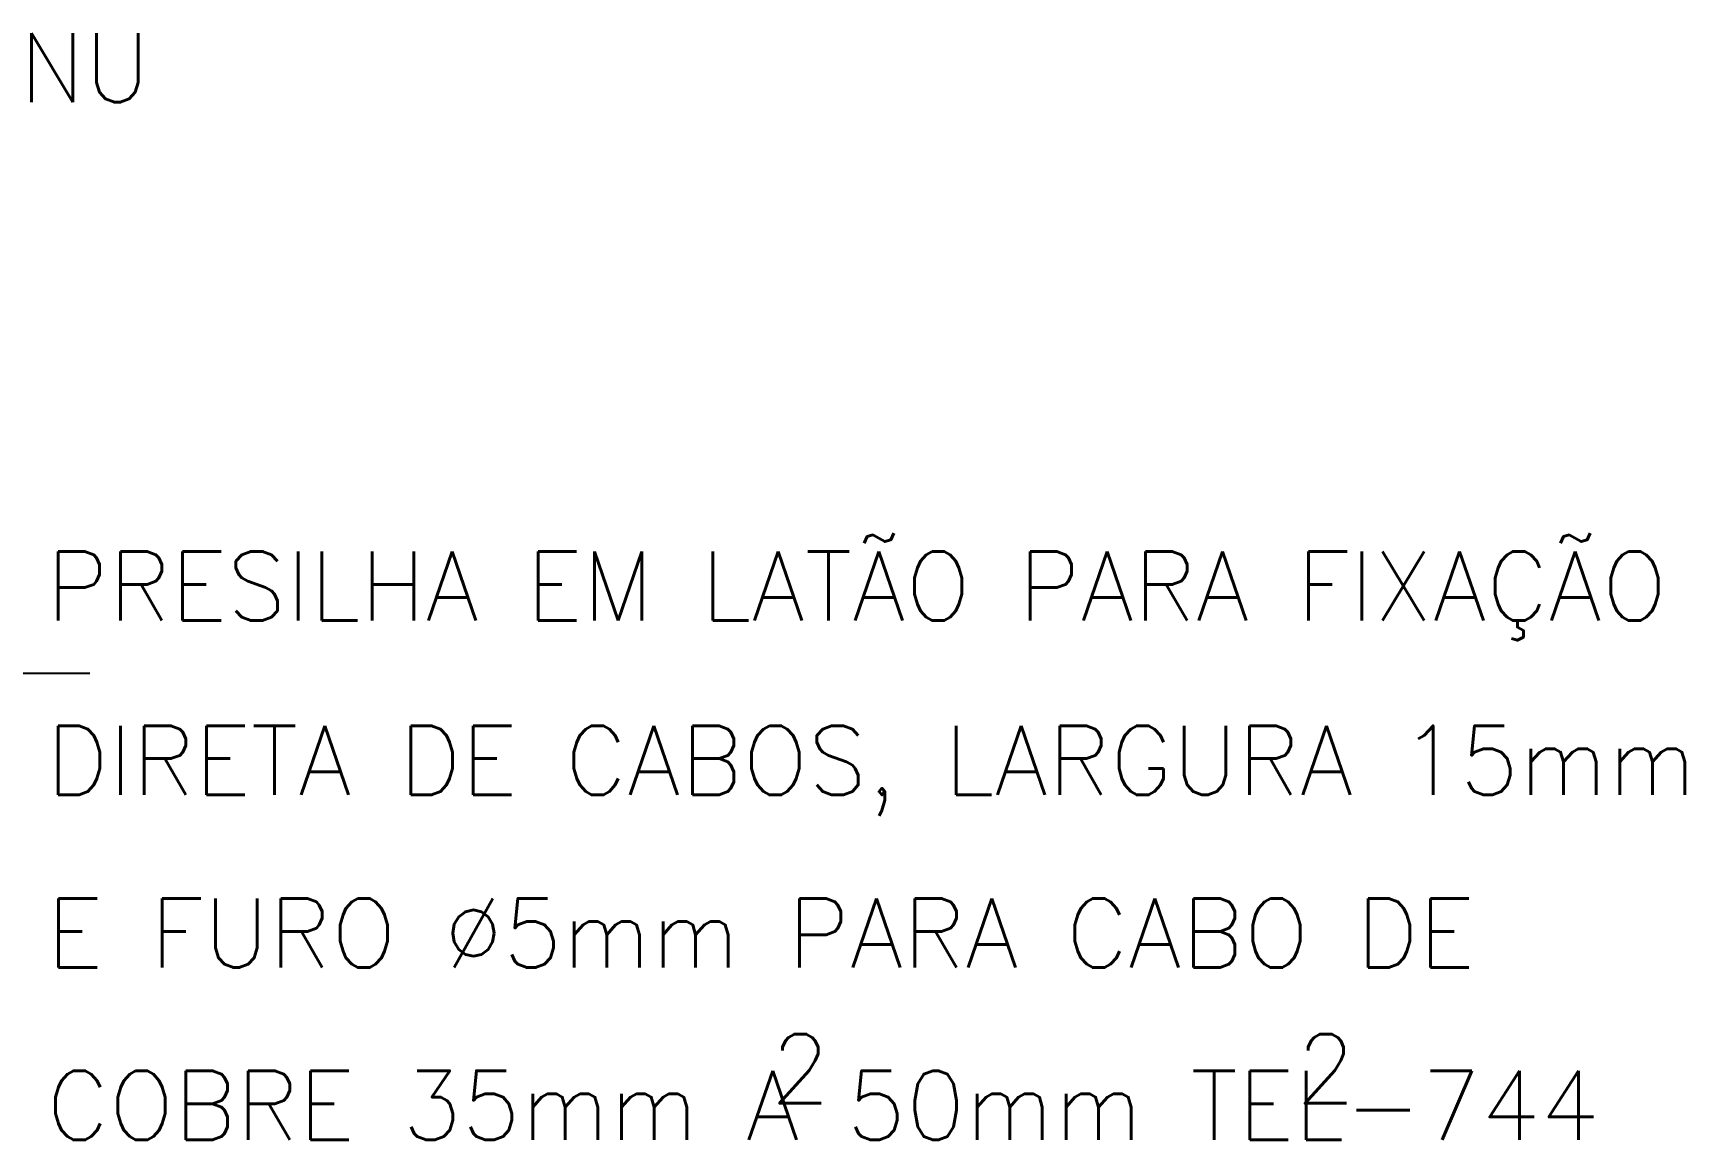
# Model space of a CAD drawing. Header units: millimetres. Extents: x -6506.4 to -6486.9, y -4620.1 to -4603.9.
# Drawn here: x -6491.706 to -6486.927, y -4607.109 to -4603.907 of the extents above; entities that cross this region are included whole.
import ezdxf
from ezdxf.enums import TextEntityAlignment as Align

# ---------------------------------------------------------------- set-up
doc = ezdxf.new("R2010")
doc.units = ezdxf.units.MM
doc.header["$LTSCALE"] = 10
doc.layers.add('Termotécnica', color=7, linetype='Continuous')
doc.styles.add('r80', font='romans.shx')

msp = doc.modelspace()

# ---------------------------------------------------------------- linework, layer by layer
at = {"layer": 'Termotécnica', "color": 2}
msp.add_line((-6491.7912, -4605.7592), (-6491.5412, -4605.7592), dxfattribs=at)

# ---------------------------------------------------------------- texts
at = {"layer": 'Termotécnica', "color": 2, "style": 'r80'}
for s, p in [('CABO DE COBRE NU ', (-6494.0936, -4604.0073)), ('PRESILHA EM LATÃO PARA FIXAÇÃO ', (-6491.6676, -4605.5067)), ('DIRETA DE CABOS, LARGURA 15mm ', (-6491.6672, -4606.0109)), ('E FURO %%C5mm PARA CABO DE ', (-6491.6663, -4606.5106)), ('2', (-6489.5722, -4606.903)), ('2', (-6488.0517, -4606.903)), ('COBRE 35mm A 50mm TEL-744', (-6491.6663, -4607.0091))]:
    msp.add_text(s, height=0.2, dxfattribs=at).set_placement(p, align=Align.MIDDLE_LEFT)

doc.saveas('drawing.dxf')
